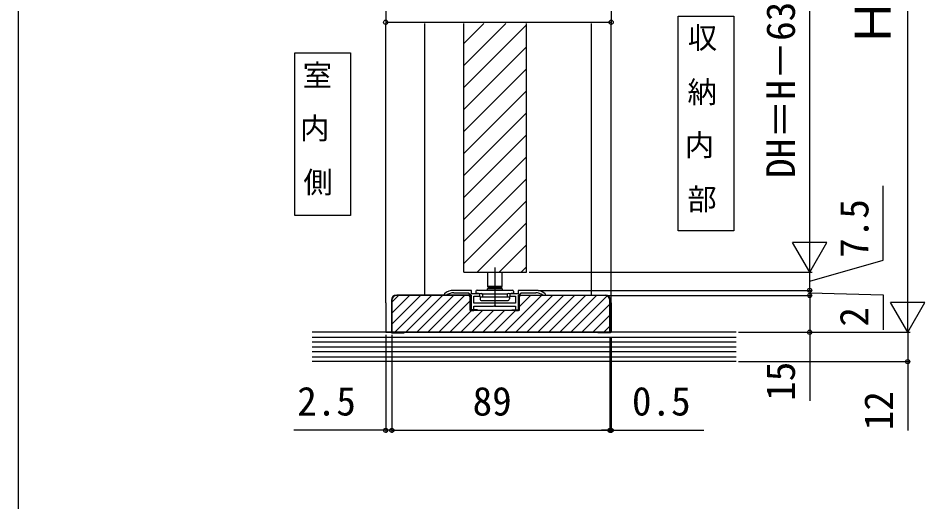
# Model space of a CAD drawing. Units: millimetres, scale not verified. Extents: x -700 to 700, y -1045 to 1039.
# Drawn here: x -700 to -330, y -334.4 to -137.1 of the extents above; entities that cross this region are included whole.
import ezdxf
from ezdxf.enums import TextEntityAlignment as Align

# ---------------------------------------------------------------- set-up
doc = ezdxf.new("R2010")
doc.units = ezdxf.units.MM
doc.header["$LTSCALE"] = 6
for name, color, linetype in [('0-2_USER1', 3, 'Continuous'), ('0-3_YKK_11', 7, 'Continuous'), ('0-4_YKK_12', 2, 'Continuous'), ('0-5_YKK_13', 4, 'Continuous'), ('0-7_YKK_D', 6, 'Continuous'), ('0-8_YKK_ZWAK', 7, 'Continuous'), ('0-9_YSS_K', 3, 'Continuous')]:
    doc.layers.add(name, color=color, linetype=linetype)
doc.styles.add('ＭＳ ゴシック', font='')
doc.styles.get('ＭＳ ゴシック').set_extended_font_data('MS Gothic')

msp = doc.modelspace()

# ---------------------------------------------------------------- linework, layer by layer
at = {"layer": '0-2_USER1'}
for points in [[(-430.672, -136.197), (-407.988, -136.197), (-407.988, -223.832), (-430.672, -223.832)], [(-587.037, -151.197), (-564.353, -151.197), (-564.353, -217.62), (-587.037, -217.62)]]:
    msp.add_lwpolyline(points, close=True, dxfattribs=at)
at = {"layer": '0-3_YKK_11'}
for p, q in [((-547.5, -252.229), (-547.5, -265.229)), ((-512.5, -256.329), (-512.5, -256.129)), ((-498.5, -256.329), (-498.5, -256.129))]:
    msp.add_line(p, q, dxfattribs=at)
for points in [[(-512.5, -256.129), (-515.3, -256.129), (-515.3, -250.646), (-515.917, -250.029), (-545.5, -250.029)], [(-460.5, -250.229), (-495, -250.229), (-495.5, -250.729), (-495.5, -256.329), (-515.5, -256.329), (-515.5, -250.729), (-516, -250.229), (-545.5, -250.229)], [(-526.018, -249.501), (-526.2, -249.886), (-526.2, -250.129), (-525.298, -250.129), (-525.123, -250.072)], [(-497, -253.429), (-514, -253.429), (-514, -250.529), (-511.65, -250.529), (-511.65, -249.529), (-515, -249.529), (-515, -248.129), (-522.2, -248.129)], [(-522.2, -249.129), (-516.2, -249.129), (-515.2, -250.129), (-515.2, -256.329), (-514, -256.329), (-514, -254.629), (-505.958, -254.629), (-505.775, -254.509), (-505.225, -254.509), (-505.042, -254.629), (-497, -254.629), (-497, -256.329), (-495.8, -256.329), (-495.8, -250.129), (-494.8, -249.129), (-488.8, -249.129)], [(-488.8, -248.129), (-496, -248.129), (-496, -249.529), (-499.35, -249.529), (-499.35, -250.529), (-497, -250.529), (-497, -253.429)], [(-498.5, -256.129), (-495.7, -256.129), (-495.7, -250.646), (-495.083, -250.029), (-460.5, -250.029)], [(-485.877, -250.072), (-485.702, -250.129), (-484.8, -250.129), (-484.8, -249.886), (-484.982, -249.501)], [(-547.7, -252.229), (-547.7, -265.429), (-542.5, -265.429)], [(-547.5, -265.229), (-458.5, -265.229), (-458.5, -252.229)], [(-458.3, -252.229), (-458.3, -265.429), (-463.5, -265.429), (-463.5, -265.229), (-463.5, -265.429)]]:
    msp.add_lwpolyline(points, dxfattribs=at)
for centre, radius, start, end in [((-545.5, -252.229), 2.2, 90.00001, 179.99999), ((-545.5, -252.229), 2, 90.00001, 179.99999), ((-522.2, -254.129), 6, 89.99999, 129.52118), ((-522.2, -254.129), 5, 89.99998, 125.77484), ((-488.8, -254.129), 6, 50.47882, 90.00001), ((-488.8, -254.129), 5, 54.22516, 90.00002), ((-460.5, -252.229), 2.2, 0.00001, 89.99999), ((-460.5, -252.229), 2, 0.00001, 89.99999)]:
    msp.add_arc(centre, radius, start, end, dxfattribs=at)
at = {"layer": '0-4_YKK_12'}
for p, q in [((-550, -253.229), (-550, -139.229)), ((-534, -250.229), (-534, -139.229)), ((-518.1, -240.729), (-518.1, -139.229)), ((-518.1, -147.417), (-509.912, -139.229)), ((-518.1, -156.397), (-500.932, -139.229)), ((-518.1, -165.377), (-492.5, -139.777)), ((-492.5, -240.729), (-492.5, -139.229)), ((-466, -250.229), (-466, -139.229)), ((-458, -253.229), (-458, -139.229)), ((-518.1, -174.357), (-492.5, -148.757)), ((-518.1, -183.338), (-492.5, -157.738)), ((-518.1, -192.318), (-492.5, -166.718)), ((-518.1, -201.298), (-492.5, -175.698)), ((-518.1, -210.278), (-492.5, -184.678)), ((-518.1, -219.259), (-492.5, -193.659)), ((-518.1, -228.239), (-492.5, -202.639)), ((-518.1, -237.219), (-492.5, -211.619)), ((-512.629, -240.729), (-492.5, -220.599)), ((-503.649, -240.729), (-492.5, -229.58)), ((-494.669, -240.729), (-492.5, -238.56)), ((-518.1, -240.729), (-492.5, -240.729)), ((-550, -253.229), (-550, -265.229)), ((-458, -253.229), (-458, -265.229)), ((-550, -265.229), (-458, -265.229))]:
    msp.add_line(p, q, dxfattribs=at)
at = {"layer": '0-5_YKK_13'}
for p, q in [((-505.5, -238.755), (-505.5, -254.829)), ((-508.5, -240.729), (-508.5, -246.529)), ((-502.5, -246.529), (-502.5, -240.729)), ((-508, -247.029), (-508.5, -246.529)), ((-508, -247.029), (-508.5, -247.529)), ((-502.5, -247.529), (-508.5, -247.529)), ((-508.5, -248.029), (-508.5, -247.529)), ((-508, -247.029), (-505.5, -247.029)), ((-508, -247.029), (-503, -247.029)), ((-505.5, -247.029), (-503, -247.029)), ((-502.5, -247.529), (-503, -247.029)), ((-502.5, -247.529), (-502.5, -248.029)), ((-513.2, -248.529), (-513.2, -249.229)), ((-513.2, -249.229), (-512.195, -249.229)), ((-512.7, -248.029), (-498.3, -248.029)), ((-512.195, -249.229), (-510.972, -249.423)), ((-511.5, -250.829), (-511.5, -251.529)), ((-511.5, -250.829), (-510.75, -250.829)), ((-510.79, -249.49), (-500.21, -249.49)), ((-510.75, -250.829), (-500.25, -250.829)), ((-510.55, -249.917), (-510.55, -250.629)), ((-500.45, -249.917), (-500.45, -250.629)), ((-500.25, -250.829), (-499.5, -250.829)), ((-500.028, -249.423), (-498.805, -249.229)), ((-499.5, -250.829), (-499.5, -251.529)), ((-498.805, -249.229), (-497.8, -249.229)), ((-497.8, -248.529), (-497.8, -249.229)), ((-510.7, -252.329), (-500.3, -252.329))]:
    msp.add_line(p, q, dxfattribs=at)
msp.add_lwpolyline([(-503, -247.029), (-502.5, -246.529), (-508.5, -246.529)], dxfattribs=at)
for centre, radius, start, end in [((-512.7, -248.529), 0.5, 90, 180), ((-510.7, -251.529), 0.8, 180, 270), ((-511.05, -249.917), 0.5, 0, 81), ((-510.75, -250.629), 0.2, 270, 0), ((-499.95, -249.917), 0.5, 99, 180), ((-500.25, -250.629), 0.2, 180, 270), ((-500.3, -251.529), 0.8, 270, 0), ((-498.3, -248.529), 0.5, 0, 90)]:
    msp.add_arc(centre, radius, start, end, dxfattribs=at)
at = {"layer": '0-7_YKK_D'}
for p, q in [((-337, -251.229), (-337, -24.229)), ((-377, -226.729), (-377, -62.729)), ((-550, -90.197), (-550, -139.729)), ((-458, -90.672), (-458, -139.729)), ((-550, -138.729), (-458, -138.729)), ((-377, -240.729), (-377, -216.48)), ((-377, -240.729), (-384, -228.605)), ((-370, -228.605), (-384, -228.605)), ((-377, -240.729), (-370, -228.605)), ((-491.5, -240.729), (-376, -240.729)), ((-408.039, -240.729), (-376, -240.729)), ((-377, -248.129), (-377, -240.729)), ((-337, -265.229), (-337, -240.98)), ((-377, -248.129), (-377, -244.729)), ((-487.8, -248.129), (-376, -248.129)), ((-487.8, -248.129), (-376, -248.129)), ((-459.5, -250.229), (-376, -250.229)), ((-405, -250.229), (-376, -250.229)), ((-377, -248.129), (-377, -250.229)), ((-377, -248.129), (-377, -250.229)), ((-377, -250.229), (-377, -253.629)), ((-337, -265.229), (-344, -253.105)), ((-330, -253.105), (-344, -253.105)), ((-337, -265.229), (-330, -253.105)), ((-550, -266.229), (-550, -306.229)), ((-547.5, -266.229), (-547.5, -306.229)), ((-406, -265.229), (-336, -265.229)), ((-406, -265.229), (-376, -265.229)), ((-406, -265.229), (-336, -265.229)), ((-547.5, -267.229), (-547.5, -306.229)), ((-458.5, -267.229), (-458.5, -306.229)), ((-458.5, -267.229), (-458.5, -306.229)), ((-458, -267.229), (-458, -306.229)), ((-406, -277.229), (-336, -277.229)), ((-550, -305.229), (-587.436, -305.229)), ((-547.5, -305.229), (-550, -305.229)), ((-547.5, -305.229), (-458.5, -305.229)), ((-547.5, -305.229), (-544.1, -305.229)), ((-458.5, -305.229), (-461.9, -305.229)), ((-458.5, -305.229), (-458, -305.229)), ((-458, -305.229), (-420.2, -305.229))]:
    msp.add_line(p, q, dxfattribs=at)
for points in [[(-377, -244.429), (-347, -235.804), (-347, -205.531)], [(-377, -249.179), (-347, -249.99), (-347, -264.263)], [(-377, -250.229), (-377, -265.229), (-377, -293.265)], [(-337, -265.229), (-337, -277.229), (-337, -305.265)]]:
    msp.add_lwpolyline(points, dxfattribs=at)
for centre in [(-550, -138.729), (-458, -138.729), (-377, -248.129), (-377, -248.129), (-377, -250.229), (-377, -250.229), (-377, -265.229), (-337, -277.229), (-550, -305.229), (-547.5, -305.229), (-547.5, -305.229), (-458.5, -305.229), (-458.5, -305.229), (-458, -305.229)]:
    msp.add_circle(centre, 0.85, dxfattribs=at)
at = {"layer": '0-8_YKK_ZWAK'}
msp.add_line((-700, 995.4), (-700, -1044.6), dxfattribs=at)
at = {"layer": '0-9_YSS_K'}
for p, q in [((-547.5, -252.949), (-544.78, -250.229)), ((-547.5, -257.439), (-540.29, -250.229)), ((-547.5, -261.929), (-535.8, -250.229)), ((-546.31, -265.229), (-531.31, -250.229)), ((-541.82, -265.229), (-526.82, -250.229)), ((-537.329, -265.229), (-522.329, -250.229)), ((-532.839, -265.229), (-517.839, -250.229)), ((-501.408, -265.229), (-486.408, -250.229)), ((-496.918, -265.229), (-481.918, -250.229)), ((-495.5, -254.83), (-490.899, -250.229)), ((-492.428, -265.229), (-477.428, -250.229)), ((-487.938, -265.229), (-472.938, -250.229)), ((-483.448, -265.229), (-468.448, -250.229)), ((-478.958, -265.229), (-463.958, -250.229)), ((-474.468, -265.229), (-459.655, -250.416)), ((-528.349, -265.229), (-515.5, -252.38)), ((-469.978, -265.229), (-458.5, -253.751)), ((-523.859, -265.229), (-514.959, -256.329)), ((-519.369, -265.229), (-510.469, -256.329)), ((-514.879, -265.229), (-505.979, -256.329)), ((-510.389, -265.229), (-501.489, -256.329)), ((-505.899, -265.229), (-496.999, -256.329)), ((-465.487, -265.229), (-458.5, -258.242)), ((-407, -265.229), (-580, -265.229)), ((-460.997, -265.229), (-458.5, -262.732)), ((-580, -267.229), (-407, -267.229)), ((-407, -269.229), (-580, -269.229)), ((-580, -271.229), (-407, -271.229)), ((-407, -273.229), (-580, -273.229)), ((-580, -275.229), (-407, -275.229)), ((-407, -277.229), (-580, -277.229))]:
    msp.add_line(p, q, dxfattribs=at)

# ---------------------------------------------------------------- texts
at = {"layer": '0-2_USER1', "style": 'ＭＳ ゴシック'}
for s, p in [('収', (-426.75, -152.138)), ('室', (-583.886, -167.411)), ('納', (-426.886, -174.252)), ('内', (-584.977, -189.047)), ('内', (-427.977, -195.888)), ('側', (-583.614, -211.093)), ('部', (-426.955, -218.002))]:
    msp.add_text(s, height=8.798, dxfattribs=at).set_placement(p, align=Align.BOTTOM_LEFT)
at = {"layer": '0-7_YKK_D', "style": 'ＭＳ ゴシック'}
for s, height, p in [('DH＝H－63', 11.73, (-379.5, -202.274)), ('Ｈ', 14.66, (-339.5, -148.865)), ('7.5', 11.73, (-349.5, -234.849)), ('2', 11.73, (-349.5, -262.944)), ('15', 11.73, (-379.5, -293.22)), ('12', 11.73, (-339.5, -305.22))]:
    msp.add_text(s, height=height, rotation=90, dxfattribs=at).set_placement(p, align=Align.BOTTOM_LEFT)
for s, p in [('2.5', (-586.118, -302.729)), ('89', (-514.545, -302.729)), ('0.5', (-449.518, -302.729))]:
    msp.add_text(s, height=11.73, dxfattribs=at).set_placement(p, align=Align.BOTTOM_LEFT)

doc.saveas('drawing.dxf')
